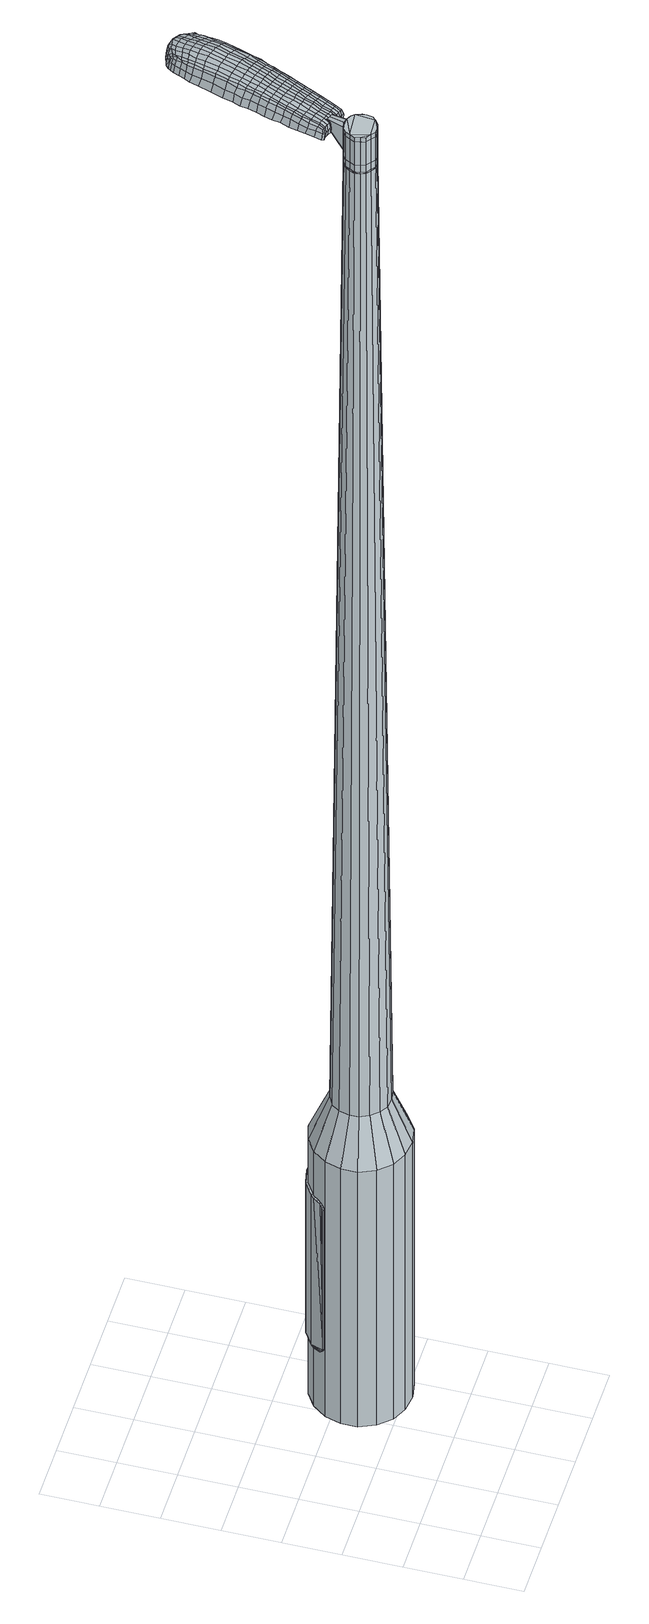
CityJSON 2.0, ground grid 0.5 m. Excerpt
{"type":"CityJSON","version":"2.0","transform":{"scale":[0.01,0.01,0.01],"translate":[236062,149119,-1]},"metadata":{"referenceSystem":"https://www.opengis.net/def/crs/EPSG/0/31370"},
"CityObjects":{
"object1":{"type":"GenericCityObject","attributes":{"cluster":49,"mean_distance_to_centroid":0.274,"new_centroid_x":236063.34,"new_centroid_y":149120.34,"mean_distance_to_camera":9.02,"H1":5.6,"H2":5.5,"Z_final":117.74,"cluster2":-1,"proj_x":236069.08,"proj_y":149122.07,"id_line":90866,"bearing_l":163.28,"distance":5.99,"orientation":"right","G_obj":73.28},"geometry":[{"type":"MultiSurface","lod":"2","boundaries":[[[0,1,2,3]],[[1,4,5,2]],[[4,6,7,5]],[[6,8,9,7]],[[8,10,11,9]],[[10,12,13,11]],[[12,14,15,13]],[[14,16,17,15]],[[16,18,19,17]],[[18,20,21,19]],[[20,22,23,21]],[[22,24,25,23]],[[24,26,27,25]],[[26,28,29,27]],[[28,30,31,29]],[[30,32,33,31]],[[32,34,35,33]],[[34,0,3,35]],[[36,37,38,39]],[[38,40,41,42]],[[41,43,42]],[[42,44,45,46]],[[45,47,46]],[[46,48,49,50]],[[49,51,50]],[[42,46,50,38]],[[50,52,39,38]],[[53,36,39]],[[2,5,7,35]],[[7,9,11,15]],[[11,13,15]],[[15,17,19,23]],[[19,21,23]],[[23,25,27,31]],[[27,29,31]],[[15,23,31,7]],[[31,33,35,7]],[[3,2,35]],[[1,0,54,55]],[[0,34,56,54]],[[34,32,57,56]],[[32,30,58,57]],[[30,28,59,58]],[[28,26,60,59]],[[26,24,61,60]],[[24,22,62,61]],[[22,20,63,62]],[[20,18,64,63]],[[18,16,65,64]],[[16,14,66,65]],[[14,12,67,66]],[[12,10,68,67]],[[10,8,69,68]],[[8,6,70,69]],[[6,4,71,70]],[[4,1,55,71]],[[55,54,72,73]],[[54,56,74,72]],[[56,57,75,74]],[[57,58,76,75]],[[58,59,77,76]],[[59,60,78,77]],[[60,61,79,78]],[[61,62,80,79]],[[62,63,81,80]],[[63,64,82,81]],[[64,65,83,82]],[[65,66,84,83]],[[66,67,85,84]],[[67,68,86,85]],[[68,69,87,86]],[[69,70,88,87]],[[70,71,89,88]],[[71,55,73,89]],[[90,91,92,93]],[[94,95,91,90]],[[96,97,95,94]],[[98,99,97,96]],[[77,100,99,98]],[[101,102,100,77]],[[79,103,102,101]],[[104,105,103,79]],[[81,106,105,104]],[[107,108,106,81]],[[83,109,108,107]],[[110,111,109,83]],[[112,113,111,110]],[[114,115,113,112]],[[116,117,115,114]],[[118,119,117,116]],[[120,121,119,118]],[[93,92,121,120]],[[122,123,124,125]],[[126,122,125,127]],[[128,126,127,129]],[[130,128,129,131]],[[132,130,131,133]],[[134,132,133,135]],[[136,134,135,137]],[[138,136,137,139]],[[140,138,139,141]],[[142,140,141,143]],[[144,142,143,145]],[[146,144,145,147]],[[148,146,147,149]],[[150,148,149,151]],[[152,150,151,153]],[[154,152,153,155]],[[73,72,90,93]],[[72,74,94,90]],[[74,75,96,94]],[[75,76,98,96]],[[76,77,98]],[[78,101,77]],[[78,79,101]],[[80,104,79]],[[80,81,104]],[[82,107,81]],[[82,83,107]],[[84,110,83]],[[84,85,112,110]],[[85,86,114,112]],[[86,87,116,114]],[[87,88,118,116]],[[88,89,120,118]],[[89,73,93,120]],[[156,157,92,91]],[[157,158,121,92]],[[158,159,119,121]],[[159,160,117,119]],[[160,161,115,117]],[[161,162,113,115]],[[162,163,111,113]],[[163,109,111]],[[164,108,109]],[[164,106,108]],[[165,105,106]],[[165,103,105]],[[166,102,103]],[[166,100,102]],[[167,99,100]],[[167,168,97,99]],[[168,169,95,97]],[[169,156,91,95]],[[39,52,154,170]],[[157,156,171,155]],[[53,39,170,123]],[[156,169,124,171]],[[36,53,123,122]],[[169,168,125,124]],[[37,36,122,126]],[[168,167,127,125]],[[38,37,126,128]],[[167,100,129,127]],[[40,38,128,130]],[[100,166,131,129]],[[41,40,130,132]],[[166,103,133,131]],[[43,41,132,134]],[[103,165,135,133]],[[42,43,134,136]],[[165,106,137,135]],[[44,42,136,138]],[[106,164,139,137]],[[45,44,138,140]],[[164,109,141,139]],[[47,45,140,142]],[[109,163,143,141]],[[46,47,142,144]],[[163,162,145,143]],[[48,46,144,146]],[[162,161,147,145]],[[49,48,146,148]],[[161,160,149,147]],[[51,49,148,150]],[[160,159,151,149]],[[50,51,150,152]],[[159,158,153,151]],[[52,50,152,154]],[[158,157,155,153]],[[154,155,172,173]],[[155,171,174,172]],[[171,124,175,174]],[[124,123,176,175]],[[123,170,177,176]],[[170,154,173,177]],[[178,179,180,181]],[[182,178,181,183]],[[178,182,184,185]],[[179,178,185,186]],[[187,188,189,190]],[[191,187,190,192]],[[187,191,193,194]],[[188,187,194,195]],[[196,197,198,199]],[[200,196,199,201]],[[196,200,202,203]],[[197,196,203,204]],[[205,206,207,208]],[[209,205,208,210]],[[205,209,211,212]],[[206,205,212,213]],[[214,215,216,217]],[[218,214,217,219]],[[214,218,220,221]],[[215,214,221,222]],[[223,224,225,226]],[[227,223,226,228]],[[223,227,229,230]],[[224,223,230,231]],[[232,233,234,235]],[[224,232,235,225]],[[232,224,231,236]],[[233,232,236,237]],[[238,239,240,241]],[[233,238,241,234]],[[238,233,237,242]],[[239,238,242,243]],[[244,182,183,245]],[[239,244,245,240]],[[244,239,243,246]],[[182,244,246,184]],[[247,248,249,250]],[[251,247,250,252]],[[247,251,253,254]],[[248,247,254,255]],[[256,257,258,259]],[[248,256,259,249]],[[256,248,255,260]],[[257,256,260,261]],[[262,263,264,265]],[[257,262,265,258]],[[262,257,261,266]],[[263,262,266,267]],[[268,269,270,271]],[[263,268,271,264]],[[268,263,267,272]],[[269,268,272,273]],[[274,179,186,275]],[[269,274,275,270]],[[274,269,273,276]],[[179,274,276,180]],[[277,278,279,280]],[[281,277,280,282]],[[277,281,283,284]],[[278,277,284,285]],[[286,287,288,289]],[[278,286,289,279]],[[286,278,285,290]],[[287,286,290,291]],[[292,293,294,295]],[[287,292,295,288]],[[292,287,291,296]],[[293,292,296,297]],[[298,191,192,299]],[[293,298,299,294]],[[298,293,297,300]],[[191,298,300,193]],[[301,302,303,304]],[[305,301,304,306]],[[301,305,307,308]],[[302,301,308,309]],[[310,311,312,313]],[[302,310,313,303]],[[310,302,309,314]],[[311,310,314,315]],[[316,317,318,319]],[[311,316,319,312]],[[316,311,315,320]],[[317,316,320,321]],[[322,323,324,325]],[[317,322,325,318]],[[322,317,321,326]],[[323,322,326,327]],[[328,188,195,329]],[[323,328,329,324]],[[328,323,327,330]],[[188,328,330,189]],[[331,217,216,332]],[[333,331,332,334]],[[331,333,335,336]],[[217,331,336,219]],[[337,333,334,338]],[[339,337,338,340]],[[337,339,341,342]],[[333,337,342,335]],[[343,339,340,344]],[[345,343,344,346]],[[343,345,347,348]],[[339,343,348,341]],[[349,345,346,350]],[[351,349,350,352]],[[349,351,353,354]],[[345,349,354,347]],[[355,351,352,356]],[[206,355,356,207]],[[355,206,213,357]],[[351,355,357,353]],[[358,359,204,203]],[[360,358,203,202]],[[358,360,361,362]],[[359,358,362,363]],[[364,365,363,362]],[[366,364,362,361]],[[364,366,367,368]],[[365,364,368,369]],[[370,371,369,368]],[[372,370,368,367]],[[370,372,373,374]],[[371,370,374,375]],[[376,377,375,374]],[[378,376,374,373]],[[376,378,211,209]],[[377,376,209,210]],[[379,380,381,382]],[[281,379,382,283]],[[379,281,282,383]],[[380,379,383,384]],[[385,200,201,386]],[[380,385,386,381]],[[385,380,384,387]],[[200,385,387,202]],[[388,389,390,391]],[[227,388,391,229]],[[388,227,228,392]],[[389,388,392,393]],[[394,395,396,397]],[[389,394,397,390]],[[394,389,393,398]],[[395,394,398,399]],[[400,197,204,401]],[[395,400,401,396]],[[400,395,399,402]],[[197,400,402,198]],[[403,404,405,406]],[[185,403,406,186]],[[403,185,184,407]],[[404,403,407,408]],[[409,410,411,412]],[[404,409,412,405]],[[409,404,408,413]],[[410,409,413,414]],[[415,208,207,416]],[[410,415,416,411]],[[415,410,414,417]],[[208,415,417,210]],[[418,419,420,421]],[[190,418,421,192]],[[418,190,189,422]],[[419,418,422,423]],[[424,212,211,425]],[[419,424,425,420]],[[424,419,423,426]],[[212,424,426,213]],[[427,428,429,430]],[[305,427,430,307]],[[427,305,306,431]],[[428,427,431,432]],[[433,218,219,434]],[[428,433,434,429]],[[433,428,432,435]],[[218,433,435,220]],[[436,437,438,439]],[[251,436,439,253]],[[436,251,252,440]],[[437,436,440,441]],[[442,443,444,445]],[[437,442,445,438]],[[442,437,441,446]],[[443,442,446,447]],[[448,215,222,449]],[[443,448,449,444]],[[448,443,447,450]],[[215,448,450,216]],[[451,452,441,440]],[[250,451,440,252]],[[451,250,249,453]],[[452,451,453,454]],[[455,456,447,446]],[[452,455,446,441]],[[455,452,454,457]],[[456,455,457,458]],[[459,332,216,450]],[[456,459,450,447]],[[459,456,458,460]],[[332,459,460,334]],[[461,462,463,464]],[[308,461,464,309]],[[461,308,307,430]],[[462,461,430,429]],[[465,336,335,466]],[[462,465,466,463]],[[465,462,429,434]],[[336,465,434,219]],[[467,468,454,453]],[[259,467,453,249]],[[467,259,258,469]],[[468,467,469,470]],[[471,472,458,457]],[[468,471,457,454]],[[471,468,470,473]],[[472,471,473,474]],[[475,338,334,460]],[[472,475,460,458]],[[475,472,474,476]],[[338,475,476,340]],[[477,478,479,480]],[[314,477,480,315]],[[477,314,309,464]],[[478,477,464,463]],[[481,342,341,482]],[[478,481,482,479]],[[481,478,463,466]],[[342,481,466,335]],[[483,484,470,469]],[[265,483,469,258]],[[483,265,264,485]],[[484,483,485,486]],[[487,488,474,473]],[[484,487,473,470]],[[487,484,486,489]],[[488,487,489,490]],[[491,344,340,476]],[[488,491,476,474]],[[491,488,490,492]],[[344,491,492,346]],[[493,494,495,496]],[[320,493,496,321]],[[493,320,315,480]],[[494,493,480,479]],[[497,348,347,498]],[[494,497,498,495]],[[497,494,479,482]],[[348,497,482,341]],[[499,500,486,485]],[[271,499,485,264]],[[499,271,270,501]],[[500,499,501,502]],[[503,504,490,489]],[[500,503,489,486]],[[503,500,502,505]],[[504,503,505,506]],[[507,350,346,492]],[[504,507,492,490]],[[507,504,506,508]],[[350,507,508,352]],[[509,510,511,512]],[[326,509,512,327]],[[509,326,321,496]],[[510,509,496,495]],[[513,354,353,514]],[[510,513,514,511]],[[513,510,495,498]],[[354,513,498,347]],[[515,516,502,501]],[[275,515,501,270]],[[515,275,186,406]],[[516,515,406,405]],[[517,518,506,505]],[[516,517,505,502]],[[517,516,405,412]],[[518,517,412,411]],[[519,356,352,508]],[[518,519,508,506]],[[519,518,411,416]],[[356,519,416,207]],[[520,521,423,422]],[[330,520,422,189]],[[520,330,327,512]],[[521,520,512,511]],[[522,357,213,426]],[[521,522,426,423]],[[522,521,511,514]],[[357,522,514,353]],[[523,524,384,383]],[[280,523,383,282]],[[523,280,279,525]],[[524,523,525,526]],[[527,360,202,387]],[[524,527,387,384]],[[527,524,526,528]],[[360,527,528,361]],[[529,530,531,532]],[[230,529,532,231]],[[529,230,229,391]],[[530,529,391,390]],[[533,534,535,536]],[[530,533,536,531]],[[533,530,390,397]],[[534,533,397,396]],[[537,359,363,538]],[[534,537,538,535]],[[537,534,396,401]],[[359,537,401,204]],[[539,540,526,525]],[[289,539,525,279]],[[539,289,288,541]],[[540,539,541,542]],[[543,366,361,528]],[[540,543,528,526]],[[543,540,542,544]],[[366,543,544,367]],[[545,546,547,548]],[[236,545,548,237]],[[545,236,231,532]],[[546,545,532,531]],[[549,550,551,552]],[[546,549,552,547]],[[549,546,531,536]],[[550,549,536,535]],[[553,365,369,554]],[[550,553,554,551]],[[553,550,535,538]],[[365,553,538,363]],[[555,556,542,541]],[[295,555,541,288]],[[555,295,294,557]],[[556,555,557,558]],[[559,372,367,544]],[[556,559,544,542]],[[559,556,558,560]],[[372,559,560,373]],[[561,562,563,564]],[[242,561,564,243]],[[561,242,237,548]],[[562,561,548,547]],[[565,566,567,568]],[[562,565,568,563]],[[565,562,547,552]],[[566,565,552,551]],[[569,371,375,570]],[[566,569,570,567]],[[569,566,551,554]],[[371,569,554,369]],[[571,572,558,557]],[[299,571,557,294]],[[571,299,192,421]],[[572,571,421,420]],[[573,378,373,560]],[[572,573,560,558]],[[573,572,420,425]],[[378,573,425,211]],[[574,575,408,407]],[[246,574,407,184]],[[574,246,243,564]],[[575,574,564,563]],[[576,577,414,413]],[[575,576,413,408]],[[576,575,563,568]],[[577,576,568,567]],[[578,377,210,417]],[[577,578,417,414]],[[578,577,567,570]],[[377,578,570,375]],[[579,580,581,582]],[[582,581,583,584]],[[585,583,581,586]],[[586,581,580,587]],[[588,589,590,591]],[[591,590,592,593]],[[594,592,590,595]],[[595,590,589,596]],[[597,598,599,600]],[[600,599,601,602]],[[603,601,599,604]],[[604,599,598,605]],[[606,607,608,609]],[[609,608,610,611]],[[612,610,608,613]],[[613,608,607,614]],[[615,616,617,618]],[[618,617,619,620]],[[621,619,617,622]],[[622,617,616,623]],[[624,625,626,627]],[[627,626,628,629]],[[630,628,626,631]],[[631,626,625,632]],[[633,634,635,636]],[[636,635,625,624]],[[632,625,635,637]],[[637,635,634,638]],[[639,640,641,642]],[[642,641,634,633]],[[638,634,641,643]],[[643,641,640,644]],[[584,583,645,646]],[[646,645,640,639]],[[644,640,645,647]],[[647,645,583,585]],[[648,649,650,651]],[[651,650,652,653]],[[654,652,650,655]],[[655,650,649,656]],[[657,658,659,660]],[[660,659,649,648]],[[656,649,659,661]],[[661,659,658,662]],[[663,664,665,666]],[[666,665,658,657]],[[662,658,665,667]],[[667,665,664,668]],[[669,670,671,672]],[[672,671,664,663]],[[668,664,671,673]],[[673,671,670,674]],[[587,580,675,676]],[[676,675,670,669]],[[674,670,675,677]],[[677,675,580,579]],[[678,679,680,681]],[[681,680,682,683]],[[684,682,680,685]],[[685,680,679,686]],[[687,688,689,690]],[[690,689,679,678]],[[686,679,689,691]],[[691,689,688,692]],[[693,694,695,696]],[[696,695,688,687]],[[692,688,695,697]],[[697,695,694,698]],[[593,592,699,700]],[[700,699,694,693]],[[698,694,699,701]],[[701,699,592,594]],[[702,703,704,705]],[[705,704,706,707]],[[708,706,704,709]],[[709,704,703,710]],[[711,712,713,714]],[[714,713,703,702]],[[710,703,713,715]],[[715,713,712,716]],[[717,718,719,720]],[[720,719,712,711]],[[716,712,719,721]],[[721,719,718,722]],[[723,724,725,726]],[[726,725,718,717]],[[722,718,725,727]],[[727,725,724,728]],[[596,589,729,730]],[[730,729,724,723]],[[728,724,729,731]],[[731,729,589,588]],[[615,618,732,733]],[[733,732,734,735]],[[736,734,732,737]],[[737,732,618,620]],[[735,734,738,739]],[[739,738,740,741]],[[742,740,738,743]],[[743,738,734,736]],[[741,740,744,745]],[[745,744,746,747]],[[748,746,744,749]],[[749,744,740,742]],[[747,746,750,751]],[[751,750,752,753]],[[754,752,750,755]],[[755,750,746,748]],[[753,752,756,757]],[[757,756,607,606]],[[614,607,756,758]],[[758,756,752,754]],[[605,759,760,604]],[[604,760,761,603]],[[762,761,760,763]],[[763,760,759,764]],[[764,765,766,763]],[[763,766,767,762]],[[768,767,766,769]],[[769,766,765,770]],[[770,771,772,769]],[[769,772,773,768]],[[774,773,772,775]],[[775,772,771,776]],[[776,777,778,775]],[[775,778,779,774]],[[612,779,778,610]],[[610,778,777,611]],[[780,781,782,783]],[[783,782,682,684]],[[683,682,782,784]],[[784,782,781,785]],[[602,601,786,787]],[[787,786,781,780]],[[785,781,786,788]],[[788,786,601,603]],[[789,790,791,792]],[[792,791,628,630]],[[629,628,791,793]],[[793,791,790,794]],[[795,796,797,798]],[[798,797,790,789]],[[794,790,797,799]],[[799,797,796,800]],[[605,598,801,802]],[[802,801,796,795]],[[800,796,801,803]],[[803,801,598,597]],[[804,805,806,807]],[[807,806,586,587]],[[585,586,806,808]],[[808,806,805,809]],[[810,811,812,813]],[[813,812,805,804]],[[809,805,812,814]],[[814,812,811,815]],[[606,609,816,817]],[[817,816,811,810]],[[815,811,816,818]],[[818,816,609,611]],[[819,820,821,822]],[[822,821,591,593]],[[588,591,821,823]],[[823,821,820,824]],[[612,613,825,826]],[[826,825,820,819]],[[824,820,825,827]],[[827,825,613,614]],[[828,829,830,831]],[[831,830,706,708]],[[707,706,830,832]],[[832,830,829,833]],[[620,619,834,835]],[[835,834,829,828]],[[833,829,834,836]],[[836,834,619,621]],[[837,838,652,839]],[[839,652,654]],[[653,652,840]],[[652,838,840]],[[841,842,843,844]],[[844,843,838,837]],[[840,838,843,845]],[[845,843,842,846]],[[623,616,847,848]],[[848,847,842,841]],[[846,842,847,849]],[[849,847,616,615]],[[840,850,651,653]],[[648,651,850,851]],[[851,850,852]],[[846,853,854,845]],[[845,854,850,840]],[[852,850,854,855]],[[855,854,853,856]],[[615,733,857,849]],[[849,857,853,846]],[[856,853,857,858]],[[858,857,733,735]],[[859,860,861,862]],[[862,861,709,710]],[[708,709,861,831]],[[831,861,860,828]],[[736,737,863,864]],[[864,863,860,859]],[[828,860,863,835]],[[835,863,737,620]],[[852,865,866,851]],[[851,866,660,648]],[[657,660,866,867]],[[867,866,865,868]],[[856,869,870,855]],[[855,870,865,852]],[[868,865,870,871]],[[871,870,869,872]],[[735,739,873,858]],[[858,873,869,856]],[[872,869,873,874]],[[874,873,739,741]],[[875,876,877,878]],[[878,877,715,716]],[[710,715,877,862]],[[862,877,876,859]],[[742,743,879,880]],[[880,879,876,875]],[[859,876,879,864]],[[864,879,743,736]],[[868,881,882,867]],[[867,882,666,657]],[[663,666,882,883]],[[883,882,881,884]],[[872,885,886,871]],[[871,886,881,868]],[[884,881,886,887]],[[887,886,885,888]],[[741,745,889,874]],[[874,889,885,872]],[[888,885,889,890]],[[890,889,745,747]],[[891,892,893,894]],[[894,893,721,722]],[[716,721,893,878]],[[878,893,892,875]],[[748,749,895,896]],[[896,895,892,891]],[[875,892,895,880]],[[880,895,749,742]],[[884,897,898,883]],[[883,898,672,663]],[[669,672,898,899]],[[899,898,897,900]],[[888,901,902,887]],[[887,902,897,884]],[[900,897,902,903]],[[903,902,901,904]],[[747,751,905,890]],[[890,905,901,888]],[[904,901,905,906]],[[906,905,751,753]],[[907,908,909,910]],[[910,909,727,728]],[[722,727,909,894]],[[894,909,908,891]],[[754,755,911,912]],[[912,911,908,907]],[[891,908,911,896]],[[896,911,755,748]],[[900,913,914,899]],[[899,914,676,669]],[[587,676,914,807]],[[807,914,913,804]],[[904,915,916,903]],[[903,916,913,900]],[[804,913,916,813]],[[813,916,915,810]],[[753,757,917,906]],[[906,917,915,904]],[[810,915,917,817]],[[817,917,757,606]],[[824,918,919,823]],[[823,919,731,588]],[[728,731,919,910]],[[910,919,918,907]],[[614,758,920,827]],[[827,920,918,824]],[[907,918,920,912]],[[912,920,758,754]],[[785,921,922,784]],[[784,922,681,683]],[[678,681,922,923]],[[923,922,921,924]],[[603,761,925,788]],[[788,925,921,785]],[[924,921,925,926]],[[926,925,761,762]],[[927,928,929,930]],[[930,929,631,632]],[[630,631,929,792]],[[792,929,928,789]],[[931,932,933,934]],[[934,933,928,927]],[[789,928,933,798]],[[798,933,932,795]],[[764,759,935,936]],[[936,935,932,931]],[[795,932,935,802]],[[802,935,759,605]],[[924,937,938,923]],[[923,938,690,678]],[[687,690,938,939]],[[939,938,937,940]],[[762,767,941,926]],[[926,941,937,924]],[[940,937,941,942]],[[942,941,767,768]],[[943,944,945,946]],[[946,945,637,638]],[[632,637,945,930]],[[930,945,944,927]],[[947,948,949,950]],[[950,949,944,943]],[[927,944,949,934]],[[934,949,948,931]],[[770,765,951,952]],[[952,951,948,947]],[[931,948,951,936]],[[936,951,765,764]],[[940,953,954,939]],[[939,954,696,687]],[[693,696,954,955]],[[955,954,953,956]],[[768,773,957,942]],[[942,957,953,940]],[[956,953,957,958]],[[958,957,773,774]],[[959,960,961,962]],[[962,961,643,644]],[[638,643,961,946]],[[946,961,960,943]],[[963,964,965,966]],[[966,965,960,959]],[[943,960,965,950]],[[950,965,964,947]],[[776,771,967,968]],[[968,967,964,963]],[[947,964,967,952]],[[952,967,771,770]],[[956,969,970,955]],[[955,970,700,693]],[[593,700,970,822]],[[822,970,969,819]],[[774,779,971,958]],[[958,971,969,956]],[[819,969,971,826]],[[826,971,779,612]],[[809,972,973,808]],[[808,973,647,585]],[[644,647,973,962]],[[962,973,972,959]],[[815,974,975,814]],[[814,975,972,809]],[[959,972,975,966]],[[966,975,974,963]],[[611,777,976,818]],[[818,976,974,815]],[[963,974,976,968]],[[968,976,777,776]],[[579,582,181,180]],[[582,584,183,181]],[[594,595,194,193]],[[595,596,195,194]],[[597,600,199,198]],[[600,602,201,199]],[[621,622,221,220]],[[622,623,222,221]],[[624,627,226,225]],[[627,629,228,226]],[[633,636,235,234]],[[636,624,225,235]],[[639,642,241,240]],[[642,633,234,241]],[[584,646,245,183]],[[646,639,240,245]],[[654,655,254,253]],[[655,656,255,254]],[[656,661,260,255]],[[661,662,261,260]],[[662,667,266,261]],[[667,668,267,266]],[[668,673,272,267]],[[673,674,273,272]],[[674,677,276,273]],[[677,579,180,276]],[[684,685,284,283]],[[685,686,285,284]],[[686,691,290,285]],[[691,692,291,290]],[[692,697,296,291]],[[697,698,297,296]],[[698,701,300,297]],[[701,594,193,300]],[[702,705,304,303]],[[705,707,306,304]],[[711,714,313,312]],[[714,702,303,313]],[[717,720,319,318]],[[720,711,312,319]],[[723,726,325,324]],[[726,717,318,325]],[[596,730,329,195]],[[730,723,324,329]],[[780,783,382,381]],[[783,684,283,382]],[[602,787,386,201]],[[787,780,381,386]],[[629,793,392,228]],[[793,794,393,392]],[[794,799,398,393]],[[799,800,399,398]],[[800,803,402,399]],[[803,597,198,402]],[[707,832,431,306]],[[832,833,432,431]],[[833,836,435,432]],[[836,621,220,435]],[[837,839,439,438]],[[839,654,253,439]],[[841,844,445,444]],[[844,837,438,445]],[[623,848,449,222]],[[848,841,444,449]],[[977,978,979,980]],[[981,982,980,979]],[[983,984,985,986]],[[987,988,989,990]],[[978,991,992,979]],[[993,981,979,992]],[[994,983,986,995]],[[996,997,988,987]],[[991,998,999,992]],[[999,1000,993,992]],[[1001,994,995,1002]],[[1003,997,996,1004]],[[998,1005,1006,999]],[[1006,1007,1000,999]],[[1008,1001,1002,1009]],[[1010,1003,1004,1011]],[[1012,1013,1014,1015]],[[1016,1017,1013,1012]],[[1016,1018,1019,1017]],[[1018,1020,1021,1019]],[[1022,1023,1024,1025]],[[1026,1027,1023,1022]],[[1028,1029,1027,1026]],[[1030,1031,1029,1028]],[[1025,1014,1013,1022]],[[1022,1013,1017,1026]],[[1017,1019,1028,1026]],[[1019,1021,1030,1028]],[[986,985,982,981]],[[995,986,981,993]],[[1000,1002,995,993]],[[1007,1009,1002,1000]],[[987,990,984,983]],[[996,987,983,994]],[[1004,996,994,1001]],[[1011,1004,1001,1008]],[[988,1012,1015,989]],[[997,1016,1012,988]],[[1018,1016,997,1003]],[[1020,1018,1003,1010]],[[1032,1033,1034,1035]],[[1034,1036,1037,1038]],[[1034,1038,1039,1040]],[[1034,1040,1035]],[[1041,1032,1035,1042]],[[1043,1042,1035,1044]],[[1045,1044,1035]],[[1046,1034,1033,1047]],[[1048,1046,1047,1049]],[[1050,1048,1049,1051]],[[1052,1050,1051,1053]],[[1054,1052,1053,1055]],[[1055,1056,1057,1058]],[[1055,1058,1059,1060]],[[1055,1060,1061,1062]],[[1061,1063,1064,1065]],[[1061,1065,1066,1067]],[[1061,1067,1062]],[[1055,1062,1054]],[[1068,1069,1033,1032]],[[1070,1071,1036,1034]],[[1072,1073,1045,1035]],[[1069,1074,1047,1033]],[[1075,1070,1034,1046]],[[1074,1076,1049,1047]],[[1077,1075,1046,1048]],[[1076,1078,1051,1049]],[[1079,1077,1048,1050]],[[1078,1080,1053,1051]],[[1081,1079,1050,1052]],[[1080,1082,1055,1053]],[[1083,1081,1052,1054]],[[1082,1084,1056,1055]],[[1085,1086,1063,1061]],[[1087,1083,1054,1062]],[[1057,1056,1084,1088]],[[1058,1057,1088,1089]],[[1059,1058,1089,1090]],[[1060,1059,1090,1091]],[[1061,1060,1091,1085]],[[1092,1068,1032,1041]],[[1093,1092,1041,1042]],[[1094,1093,1042,1043]],[[1095,1094,1043,1044]],[[1073,1095,1044,1045]],[[1037,1036,1071,1096]],[[1064,1063,1086,1097]],[[1038,1037,1096,1098]],[[1039,1038,1098,1099]],[[1040,1039,1099,1100]],[[1035,1040,1100,1072]],[[1065,1064,1097,1101]],[[1066,1065,1101,1102]],[[1067,1066,1102,1103]],[[1062,1067,1103,1087]]]}]}
},
"vertices":[
[145,177,384],[158,170,384],[158,170,96],[145,177,96],[168,160,384],[168,160,96],[174,146,384],[174,146,96],[175,131,384],[175,131,96],[170,117,384],[170,117,96],[162,106,384],[162,106,96],[149,97,384],[149,97,96],[135,94,384],[135,94,96],[120,96,384],[120,96,96],[107,102,384],[107,102,96],[97,113,384],[97,113,96],[91,127,384],[91,127,96],[91,141,384],[91,141,96],[95,155,384],[95,155,96],[104,167,384],[104,167,96],[116,175,384],[116,175,96],[130,179,384],[130,179,96],[127,149,1524],[123,146,1524],[121,142,1524],[137,149,1524],[119,138,1524],[120,133,1524],[125,126,1524],[121,129,1524],[129,123,1524],[133,123,1524],[142,127,1524],[138,124,1524],[145,130,1524],[146,135,1524],[144,144,1524],[146,139,1524],[141,147,1524],[132,150,1524],[140,160,429],[148,157,429],[131,161,429],[123,159,429],[115,155,429],[110,148,429],[108,139,429],[108,131,429],[112,123,429],[118,116,429],[125,112,429],[134,111,429],[143,113,429],[150,118,429],[155,125,429],[158,133,429],[157,142,429],[154,150,429],[137,149,1483],[141,147,1483],[132,150,1483],[127,149,1483],[123,146,1483],[121,142,1483],[119,138,1483],[120,133,1483],[121,129,1483],[125,126,1483],[129,123,1483],[133,123,1483],[138,124,1483],[142,127,1483],[145,130,1483],[146,135,1483],[146,139,1483],[144,144,1483],[136,149,1483],[136,149,1485],[140,147,1485],[140,147,1483],[132,149,1483],[132,149,1485],[128,148,1483],[128,148,1485],[124,146,1483],[124,146,1485],[121,142,1485],[120,138,1483],[120,138,1485],[120,133,1485],[122,129,1483],[122,129,1485],[125,126,1485],[129,124,1483],[129,124,1485],[133,123,1485],[138,125,1483],[138,125,1485],[141,127,1483],[141,127,1485],[144,131,1483],[144,131,1485],[145,135,1483],[145,135,1485],[145,139,1483],[145,139,1485],[143,143,1483],[143,143,1485],[127,149,1519],[132,150,1519],[132,150,1493],[127,149,1493],[123,146,1519],[123,146,1493],[121,142,1519],[121,142,1493],[119,138,1519],[119,138,1493],[120,133,1519],[120,133,1493],[121,129,1519],[121,129,1493],[125,126,1519],[125,126,1493],[129,123,1519],[129,123,1493],[133,123,1519],[133,123,1493],[138,124,1519],[138,124,1493],[142,127,1519],[142,127,1493],[145,130,1519],[145,130,1493],[146,135,1519],[146,135,1493],[146,139,1519],[146,139,1493],[144,144,1519],[144,144,1493],[141,147,1519],[141,147,1493],[137,149,1485],[141,147,1485],[144,144,1485],[146,139,1485],[146,135,1485],[145,130,1485],[142,127,1485],[138,124,1485],[129,123,1485],[121,129,1485],[119,138,1485],[123,146,1485],[127,149,1485],[132,150,1485],[137,149,1519],[137,149,1493],[145,166,1513],[145,166,1518],[142,167,1513],[139,168,1513],[139,168,1518],[142,167,1518],[182,232,1519],[180,226,1518],[181,227,1509],[184,233,1510],[185,241,1519],[187,241,1510],[183,240,1526],[180,232,1525],[178,225,1525],[145,244,1519],[143,237,1518],[145,235,1525],[146,242,1525],[147,252,1519],[149,251,1526],[146,254,1510],[144,245,1510],[142,239,1509],[183,309,1519],[187,308,1519],[187,309,1513],[183,310,1513],[179,309,1519],[179,310,1513],[178,308,1524],[183,307,1524],[186,306,1524],[162,238,1530],[160,231,1529],[163,230,1529],[165,237,1530],[164,247,1531],[168,246,1531],[161,248,1530],[158,239,1530],[156,232,1529],[139,161,1512],[141,160,1512],[142,161,1517],[139,162,1517],[136,162,1512],[136,163,1517],[136,162,1506],[139,162,1506],[142,161,1506],[198,290,1519],[197,286,1519],[199,287,1512],[199,290,1512],[198,292,1518],[199,292,1512],[197,292,1522],[196,290,1523],[196,286,1524],[196,282,1519],[195,276,1519],[197,277,1512],[198,282,1512],[195,282,1524],[194,276,1525],[194,270,1519],[192,263,1519],[193,263,1511],[195,271,1511],[192,270,1526],[190,262,1526],[188,252,1519],[190,253,1510],[187,251,1526],[157,163,1513],[159,170,1513],[158,170,1518],[155,163,1517],[154,158,1512],[154,159,1516],[156,158,1506],[158,164,1507],[161,171,1507],[162,177,1514],[165,184,1515],[163,184,1520],[161,177,1519],[163,178,1507],[166,185,1507],[167,191,1515],[170,198,1516],[168,198,1522],[166,191,1521],[169,192,1508],[171,199,1508],[172,205,1517],[175,212,1517],[173,212,1524],[171,205,1523],[174,206,1508],[177,213,1509],[177,219,1518],[175,218,1524],[179,220,1509],[164,301,1519],[162,298,1519],[163,297,1524],[165,300,1523],[165,303,1518],[166,302,1522],[164,304,1512],[163,302,1512],[161,299,1512],[160,293,1519],[158,288,1519],[159,287,1525],[162,292,1524],[159,294,1512],[157,289,1512],[156,282,1519],[154,274,1519],[155,273,1526],[157,281,1526],[155,284,1511],[153,276,1511],[151,263,1519],[152,262,1526],[150,265,1510],[128,172,1513],[129,179,1513],[129,181,1507],[127,173,1507],[127,166,1512],[126,167,1506],[128,167,1516],[129,171,1517],[130,178,1518],[131,187,1514],[133,194,1515],[132,195,1507],[130,188,1507],[132,185,1519],[134,193,1520],[135,201,1515],[136,208,1516],[135,210,1508],[134,203,1508],[136,200,1521],[138,207,1522],[138,216,1517],[140,223,1517],[139,224,1509],[137,217,1508],[139,214,1523],[141,221,1524],[142,230,1518],[141,232,1509],[143,228,1524],[141,167,1519],[143,166,1519],[143,174,1520],[145,173,1520],[140,175,1520],[138,168,1519],[145,181,1522],[148,180,1522],[147,188,1523],[150,188,1523],[144,189,1523],[142,182,1521],[149,195,1524],[152,195,1524],[151,203,1525],[154,202,1525],[148,204,1525],[146,196,1524],[153,210,1526],[156,209,1526],[155,217,1527],[158,216,1527],[152,218,1527],[150,211,1526],[158,224,1528],[161,223,1528],[154,225,1528],[182,305,1527],[185,303,1527],[178,305,1526],[176,301,1527],[180,300,1528],[184,299,1528],[178,294,1529],[182,293,1529],[174,295,1528],[172,288,1530],[176,287,1530],[180,286,1530],[174,280,1531],[178,279,1531],[170,281,1530],[168,272,1531],[172,271,1531],[175,270,1531],[168,259,1531],[171,258,1531],[164,260,1531],[167,304,1518],[169,306,1519],[169,307,1513],[166,306,1513],[167,303,1523],[169,305,1523],[174,308,1519],[174,309,1513],[174,306,1524],[197,294,1518],[197,297,1518],[196,296,1523],[196,293,1523],[199,295,1513],[198,298,1513],[195,300,1519],[193,303,1519],[192,302,1524],[194,299,1523],[196,301,1513],[193,304,1513],[190,306,1519],[189,304,1524],[190,307,1513],[179,232,1528],[177,233,1528],[174,226,1528],[176,225,1527],[181,240,1528],[180,241,1529],[174,234,1529],[171,235,1530],[169,228,1529],[172,227,1528],[177,242,1529],[174,244,1530],[168,236,1530],[166,229,1529],[171,245,1531],[148,242,1528],[150,241,1529],[152,250,1529],[150,250,1528],[146,235,1527],[148,234,1528],[154,240,1529],[156,249,1530],[152,233,1528],[127,164,1512],[129,164,1512],[130,165,1517],[128,165,1517],[127,165,1506],[129,165,1506],[132,163,1512],[133,164,1517],[132,164,1506],[153,156,1512],[151,157,1512],[152,157,1506],[154,157,1506],[153,158,1517],[151,158,1517],[149,158,1512],[146,158,1512],[147,159,1506],[150,158,1506],[149,159,1517],[146,160,1517],[144,159,1512],[144,160,1506],[144,160,1517],[154,163,1519],[153,163,1519],[157,170,1520],[155,170,1520],[150,164,1519],[148,165,1519],[153,171,1520],[150,172,1520],[146,165,1519],[148,173,1520],[130,170,1519],[132,170,1519],[133,177,1520],[132,178,1520],[135,169,1519],[137,176,1520],[159,177,1521],[158,177,1521],[162,184,1522],[160,184,1522],[155,178,1521],[153,179,1521],[158,185,1522],[155,186,1523],[150,180,1522],[152,187,1523],[133,185,1521],[135,184,1521],[137,191,1522],[135,192,1522],[139,183,1521],[140,190,1522],[164,191,1523],[162,191,1523],[167,198,1524],[165,198,1524],[160,192,1523],[157,193,1524],[162,199,1525],[160,200,1525],[155,194,1524],[157,201,1525],[137,199,1523],[139,199,1523],[141,206,1524],[139,206,1524],[142,198,1524],[144,205,1525],[169,205,1525],[167,205,1525],[171,212,1526],[170,212,1526],[165,206,1526],[162,207,1526],[167,213,1527],[164,214,1527],[159,208,1526],[161,215,1527],[141,214,1525],[143,213,1525],[145,220,1526],[142,221,1526],[146,212,1526],[148,219,1527],[174,219,1527],[172,219,1527],[170,220,1527],[167,221,1528],[164,222,1528],[144,228,1527],[146,227,1527],[150,226,1528],[166,301,1525],[169,302,1525],[165,297,1526],[167,299,1526],[173,304,1526],[171,300,1527],[196,291,1525],[195,293,1525],[194,290,1526],[195,288,1525],[193,296,1525],[191,299,1526],[190,295,1527],[192,292,1526],[188,302,1526],[187,297,1527],[163,293,1526],[165,293,1527],[161,287,1527],[163,287,1528],[170,294,1528],[168,288,1529],[194,283,1526],[193,285,1527],[191,278,1528],[192,277,1527],[191,287,1527],[188,289,1528],[186,283,1529],[189,281,1528],[185,291,1528],[183,285,1530],[159,281,1528],[161,281,1529],[156,273,1528],[159,273,1529],[165,281,1529],[163,273,1530],[191,271,1528],[189,272,1528],[187,264,1529],[189,263,1528],[187,274,1529],[184,276,1530],[182,267,1530],[185,266,1530],[181,278,1530],[179,269,1531],[153,262,1529],[156,261,1529],[160,261,1530],[185,252,1528],[183,253,1529],[181,254,1530],[178,256,1530],[175,257,1531],[180,227,1509],[178,226,1518],[180,233,1518],[182,234,1509],[183,241,1519],[185,242,1510],[181,241,1525],[178,233,1525],[176,226,1525],[146,235,1525],[145,236,1518],[147,243,1518],[148,242,1525],[149,252,1519],[150,250,1525],[148,253,1510],[146,245,1509],[144,238,1509],[186,307,1513],[186,306,1519],[183,307,1519],[183,308,1513],[179,307,1519],[179,308,1513],[179,305,1524],[182,305,1524],[185,304,1524],[163,230,1528],[160,231,1528],[162,238,1529],[165,237,1529],[165,247,1529],[168,246,1529],[161,248,1529],[159,239,1529],[157,232,1528],[142,163,1516],[142,162,1512],[139,163,1512],[140,164,1516],[137,164,1512],[137,164,1516],[137,165,1506],[140,164,1506],[142,163,1506],[197,287,1512],[195,287,1519],[196,290,1518],[197,290,1512],[196,292,1518],[197,292,1512],[195,291,1522],[194,290,1523],[194,287,1523],[195,277,1512],[193,276,1519],[194,282,1519],[196,283,1512],[193,282,1524],[192,276,1525],[191,264,1511],[190,263,1519],[192,271,1519],[193,271,1511],[190,270,1525],[188,263,1526],[186,252,1519],[188,253,1510],[185,252,1526],[156,171,1518],[157,171,1513],[155,164,1513],[154,164,1517],[153,159,1512],[152,160,1515],[154,160,1506],[156,164,1506],[159,171,1507],[161,185,1520],[163,185,1514],[160,178,1514],[159,178,1519],[162,179,1507],[164,186,1507],[166,199,1522],[168,199,1516],[165,192,1515],[164,192,1521],[167,193,1508],[170,200,1508],[171,212,1523],[173,213,1517],[170,206,1516],[169,206,1522],[172,207,1508],[175,214,1508],[175,220,1517],[174,219,1524],[177,220,1509],[165,296,1523],[164,297,1519],[165,300,1518],[166,299,1523],[166,301,1518],[167,301,1522],[165,303,1512],[164,301,1512],[163,298,1512],[161,286,1525],[160,287,1519],[162,292,1519],[163,291,1524],[161,294,1512],[159,288,1512],[157,273,1526],[156,274,1519],[158,281,1519],[159,280,1525],[157,283,1511],[155,276,1511],[153,263,1519],[154,262,1526],[151,265,1510],[131,180,1507],[131,179,1513],[130,172,1513],[129,173,1506],[129,167,1512],[128,168,1506],[130,167,1515],[130,171,1517],[132,178,1518],[134,195,1507],[135,194,1514],[133,186,1514],[132,188,1507],[134,185,1519],[136,192,1520],[137,210,1508],[138,208,1516],[137,201,1515],[136,202,1508],[138,200,1521],[139,207,1522],[141,224,1508],[142,222,1517],[140,215,1516],[139,217,1508],[141,214,1522],[143,221,1523],[144,229,1517],[142,231,1509],[145,228,1524],[141,168,1518],[143,167,1518],[143,175,1519],[145,174,1519],[140,175,1519],[138,169,1518],[145,182,1520],[148,181,1520],[147,189,1521],[150,188,1521],[144,190,1521],[142,183,1520],[149,196,1523],[152,195,1523],[152,203,1524],[154,202,1524],[148,204,1524],[146,197,1523],[154,210,1525],[156,209,1525],[156,217,1526],[159,216,1526],[153,218,1526],[151,211,1525],[158,224,1527],[161,223,1527],[155,225,1527],[185,302,1526],[181,303,1526],[178,303,1525],[177,300,1526],[180,299,1526],[184,298,1526],[182,292,1528],[178,293,1528],[175,294,1527],[173,287,1528],[176,287,1529],[180,286,1529],[178,279,1530],[174,280,1530],[171,280,1529],[168,272,1530],[172,271,1530],[175,270,1530],[171,258,1530],[168,259,1530],[165,260,1530],[169,305,1513],[170,304,1518],[168,303,1518],[167,304,1512],[168,301,1523],[170,303,1523],[174,306,1519],[174,307,1513],[174,304,1523],[194,295,1523],[195,296,1518],[196,294,1518],[194,293,1523],[197,294,1512],[196,296,1512],[191,301,1523],[191,302,1519],[193,299,1519],[192,298,1523],[194,299,1513],[192,303,1513],[189,304,1519],[188,303,1524],[189,305,1513],[174,227,1527],[176,233,1527],[177,233,1527],[175,226,1526],[180,241,1527],[179,242,1528],[169,229,1528],[171,235,1528],[174,234,1528],[172,228,1527],[177,243,1528],[174,244,1529],[168,236,1529],[166,230,1528],[171,245,1529],[153,250,1528],[151,241,1527],[149,242,1527],[151,250,1527],[147,235,1526],[149,234,1527],[154,240,1528],[157,249,1528],[152,233,1527],[131,166,1516],[130,166,1512],[129,166,1512],[130,167,1516],[128,167,1506],[129,167,1506],[133,165,1512],[134,166,1516],[133,166,1506],[153,160,1506],[152,159,1512],[154,159,1506],[152,160,1516],[148,161,1506],[147,160,1512],[150,160,1512],[150,160,1506],[149,161,1516],[147,161,1516],[145,161,1512],[145,162,1506],[145,162,1516],[153,164,1518],[156,171,1519],[155,171,1519],[148,166,1518],[151,165,1518],[153,172,1519],[150,172,1519],[146,166,1518],[148,173,1519],[134,178,1519],[132,171,1518],[131,171,1518],[133,178,1519],[135,170,1518],[137,177,1519],[157,178,1520],[158,178,1520],[161,185,1521],[160,185,1521],[153,179,1520],[155,179,1520],[158,186,1521],[155,187,1521],[150,180,1520],[152,187,1521],[138,192,1521],[136,185,1520],[135,185,1520],[136,192,1521],[139,184,1520],[141,191,1521],[162,192,1522],[163,192,1522],[166,199,1523],[165,199,1523],[157,194,1522],[160,193,1522],[162,200,1523],[160,201,1524],[155,194,1523],[157,202,1524],[141,206,1523],[139,199,1522],[138,199,1522],[140,207,1523],[143,198,1522],[145,205,1523],[167,206,1524],[168,206,1524],[170,213,1525],[169,213,1525],[162,208,1525],[165,207,1524],[167,214,1525],[164,215,1526],[159,209,1525],[161,216,1526],[145,220,1525],[143,213,1524],[142,214,1524],[144,221,1525],[147,212,1524],[149,219,1525],[172,220,1526],[173,219,1526],[166,222,1527],[169,221,1526],[164,223,1527],[147,227,1526],[146,228,1526],[151,226,1526],[169,301,1524],[167,299,1524],[166,296,1525],[168,298,1525],[173,302,1525],[172,299,1525],[193,289,1525],[193,293,1524],[194,291,1524],[193,287,1525],[189,295,1526],[190,298,1525],[192,296,1524],[191,292,1525],[188,301,1525],[187,297,1526],[166,293,1526],[164,292,1526],[162,286,1526],[164,287,1527],[170,293,1526],[168,287,1527],[190,278,1527],[192,284,1526],[192,283,1526],[191,277,1526],[186,282,1528],[188,289,1527],[190,287,1526],[188,280,1527],[185,291,1527],[183,284,1528],[162,281,1527],[160,280,1527],[158,273,1527],[160,273,1528],[166,281,1528],[164,273,1529],[186,264,1528],[189,272,1527],[189,271,1527],[187,263,1527],[181,268,1529],[184,276,1529],[186,274,1528],[184,266,1528],[181,277,1529],[178,269,1530],[156,261,1528],[155,261,1528],[160,261,1529],[183,253,1528],[184,252,1528],[177,256,1529],[180,254,1529],[174,257,1530],[154,159,1508],[148,161,1508],[158,192,1509],[166,190,1509],[165,212,1510],[173,210,1510],[177,250,1512],[186,248,1512],[181,230,1511],[172,233,1511],[182,267,1513],[186,280,1514],[194,278,1514],[191,265,1513],[141,163,1508],[150,194,1509],[157,215,1510],[168,253,1512],[163,236,1511],[173,270,1513],[177,283,1514],[135,165,1508],[143,197,1509],[148,217,1510],[159,256,1512],[154,238,1511],[169,286,1514],[164,273,1513],[128,167,1508],[135,199,1509],[140,220,1510],[150,258,1512],[145,241,1511],[160,288,1514],[155,276,1513],[189,293,1514],[189,298,1514],[196,296,1514],[197,291,1514],[181,296,1514],[182,300,1514],[173,298,1514],[176,302,1514],[165,301,1514],[169,304,1514],[188,304,1515],[186,308,1515],[187,307,1515],[192,302,1515],[184,305,1515],[185,308,1515],[179,306,1515],[183,308,1515],[175,307,1515],[182,309,1515],[101,166,334],[104,169,334],[104,169,165],[95,157,171],[101,166,165],[99,163,165],[97,160,166],[96,159,167],[95,158,169],[99,163,334],[97,160,333],[96,159,332],[95,158,331],[95,157,328],[116,177,165],[116,177,334],[130,180,165],[130,180,334],[145,178,165],[145,178,334],[159,171,165],[159,171,334],[169,161,165],[169,161,334],[171,157,334],[173,153,334],[174,151,333],[175,149,332],[175,148,331],[175,147,328],[171,157,165],[175,147,171],[175,148,169],[175,149,167],[174,151,166],[173,153,165],[103,164,334],[106,167,334],[106,167,165],[103,164,165],[97,156,171],[97,156,328],[117,174,334],[117,174,165],[131,177,334],[131,177,165],[145,175,334],[145,175,165],[157,169,334],[157,169,165],[167,159,334],[167,159,165],[168,156,334],[173,146,328],[173,146,171],[168,156,165],[170,152,334],[171,150,333],[172,148,332],[172,147,331],[101,161,334],[99,159,333],[98,157,332],[97,156,331],[101,161,165],[172,147,169],[99,159,166],[98,157,167],[97,156,169],[172,148,167],[171,150,166],[170,152,165]
]}
